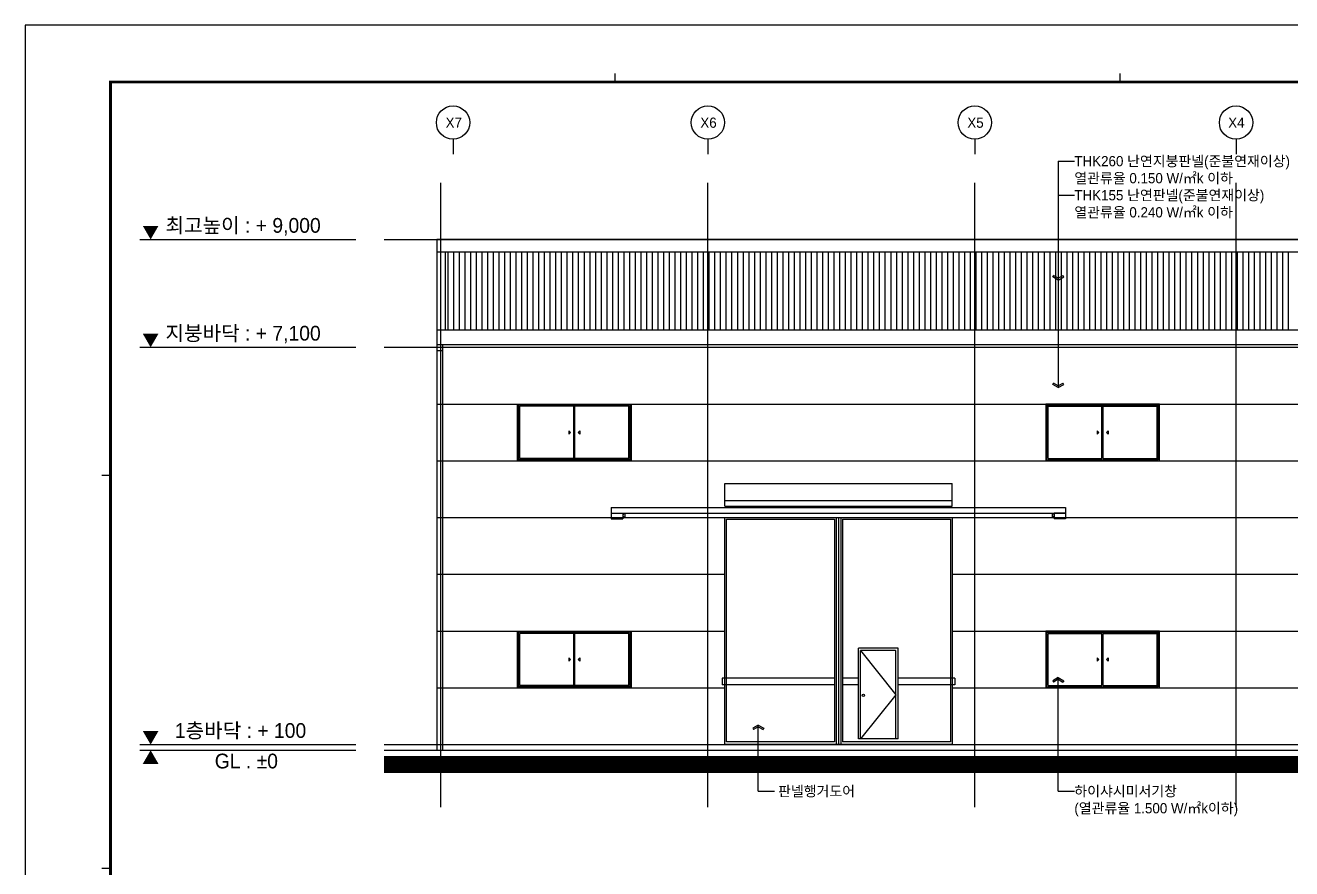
# Model space of a CAD drawing. Header units: millimetres. Extents: x 1296959 to 4552731, y -1798654 to -1542890.
# Drawn here: x 4468631 to 4490929, y -1557750 to -1542890 of the extents above; entities that cross this region are included whole.
import ezdxf
from ezdxf.enums import TextEntityAlignment as Align

# ---------------------------------------------------------------- set-up
doc = ezdxf.new("R2010")
doc.units = ezdxf.units.MM
doc.header["$LTSCALE"] = 100
doc.linetypes.add('CEN', pattern=[62, 60, -1, 0, -1])
for name, color, linetype in [('253', 253, 'Continuous'), ('3', 3, 'Continuous'), ('7TXT', 7, 'Continuous'), ('CEN', 1, 'CEN'), ('COL', 2, 'Continuous'), ('DOOR', 4, 'Continuous'), ('FIN', 5, 'Continuous'), ('LED', 7, 'Continuous'), ('TXT', 3, 'Continuous'), ('WAL', 3, 'Continuous'), ('WIN', 4, 'Continuous')]:
    doc.layers.add(name, color=color, linetype=linetype)
doc.styles.add('돋움', font='gulim.ttc')
doc.styles.add('돋음', font='gulim.ttc')

# ---------------------------------------------------------------- blocks, each defined once
blk = doc.blocks.new('arrow1')
for p, q in [((0, 0), (0.29, 0.5)), ((0, 0), (0.29, -0.5)), ((0.16, 0), (0.41, 0.43)), ((0.16, 0), (0.41, -0.43)), ((0.29, 0.5), (0.41, 0.43)), ((0.29, -0.5), (0.41, -0.43))]:
    blk.add_line(p, q)

msp = doc.modelspace()

# ---------------------------------------------------------------- linework, layer by layer
at = {"color": 5}
for p, q in [((4468630.99, -1542889.74), (4468630.99, -1572589.74)), ((4510680.99, -1542889.74), (4468630.99, -1542889.74))]:
    msp.add_line(p, q, dxfattribs=at)
for p, q in [((4479018.99, -1543889.74), (4479018.99, -1543739.74)), ((4487905.99, -1543739.74), (4487905.99, -1543889.74)), ((4476161.73, -1544896.1), (4476161.73, -1545162.88)), ((4480649.23, -1544896.1), (4480649.23, -1545162.88)), ((4485349.23, -1544896.1), (4485349.23, -1545162.88)), ((4489949.23, -1544896.1), (4489949.23, -1545162.88)), ((4476874.23, -1548263.44), (4476874.23, -1546885.67)), ((4477874.23, -1548263.44), (4477874.23, -1546885.67)), ((4478874.23, -1548263.44), (4478874.23, -1546885.67)), ((4479874.23, -1548263.44), (4479874.23, -1546885.67)), ((4480874.23, -1548263.44), (4480874.23, -1546885.67)), ((4481874.23, -1548263.44), (4481874.23, -1546885.67)), ((4482874.23, -1548263.44), (4482874.23, -1546885.67)), ((4483874.23, -1548263.44), (4483874.23, -1546885.67)), ((4484874.23, -1548263.44), (4484874.23, -1546885.67)), ((4485874.23, -1548263.44), (4485874.23, -1546885.67)), ((4486874.23, -1548263.44), (4486874.23, -1546885.67)), ((4487874.23, -1548263.44), (4487874.23, -1546885.67)), ((4488874.23, -1548263.44), (4488874.23, -1546885.67)), ((4489874.23, -1548263.44), (4489874.23, -1546885.67)), ((4490874.23, -1548263.44), (4490874.23, -1546885.67)), ((4475874.23, -1548517.85), (4475874.23, -1555662.88)), ((4475874.23, -1548562.88), (4504024.23, -1548562.88)), ((4475874.23, -1548617.85), (4475974.23, -1548617.85)), ((4475974.23, -1548517.85), (4475974.23, -1555662.88)), ((4475874.23, -1549562.88), (4504024.23, -1549562.88)), ((4475874.23, -1550562.88), (4504024.23, -1550562.88)), ((4469980.99, -1550814.74), (4470130.99, -1550814.74)), ((4480949.23, -1551362.88), (4480949.23, -1550962.88)), ((4480949.23, -1550962.88), (4484949.23, -1550962.88)), ((4484949.23, -1551362.88), (4484949.23, -1550962.88)), ((4480949.23, -1551262.88), (4484949.23, -1551262.88)), ((4480949.23, -1551362.88), (4484949.23, -1551362.88)), ((4475874.23, -1551562.88), (4504024.23, -1551562.88)), ((4475874.23, -1552562.88), (4480949.23, -1552562.88)), ((4484949.23, -1552562.88), (4494849.23, -1552562.88)), ((4475874.23, -1553562.88), (4480949.23, -1553562.88)), ((4484949.23, -1553562.88), (4494849.23, -1553562.88)), ((4475874.23, -1554562.88), (4480949.23, -1554562.88)), ((4484949.23, -1554562.88), (4494849.23, -1554562.88)), ((4475874.23, -1555562.88), (4504024.23, -1555562.88)), ((4469980.99, -1557739.74), (4470130.99, -1557739.74))]:
    msp.add_line(p, q)
at = {"color": 3, "const_width": 50}
msp.add_lwpolyline([(4509180.99, -1571589.74), (4470130.99, -1571589.74), (4470130.99, -1543889.74), (4509180.99, -1543889.74)], close=True, dxfattribs=at)
for centre in [(4476161.73, -1544602.58), (4480649.23, -1544602.58), (4485349.23, -1544602.58), (4489949.23, -1544602.58)]:
    msp.add_circle(centre, 293.52)
at = {"layer": '253', "const_width": 300}
msp.add_lwpolyline([(4474949.23, -1555912.88), (4504949.23, -1555912.88)], dxfattribs=at)
at = {"layer": '3', "color": 3}
msp.add_lwpolyline([(4480949.23, -1551562.88), (4484949.23, -1551562.88), (4484949.23, -1555562.88), (4480949.23, -1555562.88)], close=True, dxfattribs=at)
at = {"layer": '7TXT', "linetype": 'Continuous'}
for points in [[(4470837.51, -1546662.88, 0, 276.8, 0), (4470837.51, -1546422.88, 276.8, 276.8, 0)], [(4470837.51, -1548562.88, 0, 276.8, 0), (4470837.51, -1548322.88, 276.8, 276.8, 0)], [(4470837.51, -1555562.88, 0, 276.8, 0), (4470837.51, -1555322.88, 276.8, 276.8, 0)], [(4470837.51, -1555662.88, 0, 276.8, 0), (4470837.51, -1555902.88, 276.8, 276.8, 0)]]:
    msp.add_lwpolyline(points, format="xyseb", dxfattribs=at)
at = {"layer": 'CEN', "linetype": 'ByBlock', "ltscale": 1000}
for p, q in [((4475949.23, -1556662.88), (4475949.23, -1545662.88)), ((4480649.23, -1556662.88), (4480649.23, -1545662.88)), ((4485349.23, -1556662.88), (4485349.23, -1545662.88)), ((4489949.23, -1556662.88), (4489949.23, -1545662.88)), ((4474949.23, -1546662.88), (4504949.23, -1546662.88)), ((4474949.23, -1548562.88), (4504949.23, -1548562.88)), ((4474949.23, -1555562.88), (4504949.23, -1555562.88)), ((4474949.23, -1555662.88), (4504949.23, -1555662.88))]:
    msp.add_line(p, q, dxfattribs=at)
at = {"layer": 'CEN'}
for p, q in [((4470649.23, -1546662.88), (4474449.23, -1546662.88)), ((4470649.23, -1548562.88), (4474449.23, -1548562.88)), ((4470649.23, -1555562.88), (4474449.23, -1555562.88)), ((4470649.23, -1555662.88), (4474449.23, -1555662.88))]:
    msp.add_line(p, q, dxfattribs=at)
at = {"layer": 'COL'}
msp.add_line((4474949.23, -1555662.88), (4504949.23, -1555662.88), dxfattribs=at)
at = {"layer": 'DOOR'}
for p, q in [((4478949.23, -1551382.88), (4486949.23, -1551382.88)), ((4478949.23, -1551382.88), (4478949.23, -1551582.88)), ((4478949.23, -1551482.88), (4486949.23, -1551482.88)), ((4478949.23, -1551482.88), (4479149.23, -1551482.88)), ((4479149.23, -1551482.88), (4479149.23, -1551582.88)), ((4479149.23, -1551502.88), (4479169.23, -1551502.88)), ((4479169.23, -1551492.88), (4479189.23, -1551492.88)), ((4479169.23, -1551502.88), (4479169.23, -1551492.88)), ((4479189.23, -1551492.88), (4479189.23, -1551552.88)), ((4486709.23, -1551492.88), (4486709.23, -1551552.88)), ((4486729.23, -1551492.88), (4486709.23, -1551492.88)), ((4486729.23, -1551502.88), (4486729.23, -1551492.88)), ((4486749.23, -1551502.88), (4486729.23, -1551502.88)), ((4486749.23, -1551482.88), (4486749.23, -1551582.88)), ((4486949.23, -1551482.88), (4486749.23, -1551482.88)), ((4486949.23, -1551382.88), (4486949.23, -1551582.88)), ((4478949.23, -1551582.88), (4479149.23, -1551582.88)), ((4479149.23, -1551542.88), (4479169.23, -1551542.88)), ((4479169.23, -1551542.88), (4479169.23, -1551552.88)), ((4479169.23, -1551552.88), (4479189.23, -1551552.88)), ((4480979.23, -1551592.88), (4482879.23, -1551592.88)), ((4480979.23, -1555512.88), (4480979.23, -1551592.88)), ((4482879.23, -1551592.88), (4482879.23, -1555512.88)), ((4482909.23, -1551562.88), (4482909.23, -1555562.88)), ((4482949.23, -1551562.88), (4482949.23, -1555562.88)), ((4482989.23, -1551562.88), (4482989.23, -1555562.88)), ((4483019.23, -1551592.88), (4483019.23, -1555512.88)), ((4483019.23, -1551592.88), (4484919.23, -1551592.88)), ((4484919.23, -1551592.88), (4484919.23, -1555512.88)), ((4486729.23, -1551552.88), (4486709.23, -1551552.88)), ((4486749.23, -1551542.88), (4486729.23, -1551542.88)), ((4486729.23, -1551542.88), (4486729.23, -1551552.88)), ((4486949.23, -1551582.88), (4486749.23, -1551582.88)), ((4483999.23, -1553862.88), (4483299.23, -1553862.88)), ((4483299.23, -1555462.88), (4483299.23, -1553862.88)), ((4483949.23, -1553902.88), (4483339.23, -1553902.88)), ((4483339.23, -1553902.88), (4483959.23, -1554687.88)), ((4483339.23, -1555462.88), (4483339.23, -1553902.88)), ((4483959.23, -1555462.88), (4483959.23, -1553912.88)), ((4483999.23, -1555462.88), (4483999.23, -1553862.88)), ((4480899.23, -1554392.88), (4480899.23, -1554512.88)), ((4482879.23, -1554392.88), (4480899.23, -1554392.88)), ((4483299.23, -1554392.88), (4483019.23, -1554392.88)), ((4484999.23, -1554392.88), (4483999.23, -1554392.88)), ((4484999.23, -1554392.88), (4484999.23, -1554512.88)), ((4482879.23, -1554512.88), (4480899.23, -1554512.88)), ((4483299.23, -1554512.88), (4483019.23, -1554512.88)), ((4484999.23, -1554512.88), (4483999.23, -1554512.88)), ((4483959.23, -1554687.88), (4483339.23, -1555462.88)), ((4482879.23, -1555512.88), (4480979.23, -1555512.88)), ((4484919.23, -1555512.88), (4483019.23, -1555512.88)), ((4483999.23, -1555462.88), (4483299.23, -1555462.88))]:
    msp.add_line(p, q, dxfattribs=at)
msp.add_circle((4483388.31, -1554696.31), 20, dxfattribs=at)
msp.add_arc((4483949.23, -1553912.88), 10, 0, 90, dxfattribs=at)
at = {"layer": 'FIN'}
for p, q in [((4476074.23, -1548263.44), (4476074.23, -1546885.67)), ((4476174.23, -1548263.44), (4476174.23, -1546885.67)), ((4476274.23, -1548263.44), (4476274.23, -1546885.67)), ((4476374.23, -1548263.44), (4476374.23, -1546885.67)), ((4476474.23, -1548263.44), (4476474.23, -1546885.67)), ((4476574.23, -1548263.44), (4476574.23, -1546885.67)), ((4476674.23, -1548263.44), (4476674.23, -1546885.67)), ((4476774.23, -1548263.44), (4476774.23, -1546885.67)), ((4476974.23, -1548263.44), (4476974.23, -1546885.67)), ((4477074.23, -1548263.44), (4477074.23, -1546885.67)), ((4477174.23, -1548263.44), (4477174.23, -1546885.67)), ((4477274.23, -1548263.44), (4477274.23, -1546885.67)), ((4477374.23, -1548263.44), (4477374.23, -1546885.67)), ((4477474.23, -1548263.44), (4477474.23, -1546885.67)), ((4477574.23, -1548263.44), (4477574.23, -1546885.67)), ((4477674.23, -1548263.44), (4477674.23, -1546885.67)), ((4477774.23, -1548263.44), (4477774.23, -1546885.67)), ((4477974.23, -1548263.44), (4477974.23, -1546885.67)), ((4478074.23, -1548263.44), (4478074.23, -1546885.67)), ((4478174.23, -1548263.44), (4478174.23, -1546885.67)), ((4478274.23, -1548263.44), (4478274.23, -1546885.67)), ((4478374.23, -1548263.44), (4478374.23, -1546885.67)), ((4478474.23, -1548263.44), (4478474.23, -1546885.67)), ((4478574.23, -1548263.44), (4478574.23, -1546885.67)), ((4478674.23, -1548263.44), (4478674.23, -1546885.67)), ((4478774.23, -1548263.44), (4478774.23, -1546885.67)), ((4478974.23, -1548263.44), (4478974.23, -1546885.67)), ((4479074.23, -1548263.44), (4479074.23, -1546885.67)), ((4479174.23, -1548263.44), (4479174.23, -1546885.67)), ((4479274.23, -1548263.44), (4479274.23, -1546885.67)), ((4479374.23, -1548263.44), (4479374.23, -1546885.67)), ((4479474.23, -1548263.44), (4479474.23, -1546885.67)), ((4479574.23, -1548263.44), (4479574.23, -1546885.67)), ((4479674.23, -1548263.44), (4479674.23, -1546885.67)), ((4479774.23, -1548263.44), (4479774.23, -1546885.67)), ((4479974.23, -1548263.44), (4479974.23, -1546885.67)), ((4480074.23, -1548263.44), (4480074.23, -1546885.67)), ((4480174.23, -1548263.44), (4480174.23, -1546885.67)), ((4480274.23, -1548263.44), (4480274.23, -1546885.67)), ((4480374.23, -1548263.44), (4480374.23, -1546885.67)), ((4480474.23, -1548263.44), (4480474.23, -1546885.67)), ((4480574.23, -1548263.44), (4480574.23, -1546885.67)), ((4480674.23, -1548263.44), (4480674.23, -1546885.67)), ((4480774.23, -1548263.44), (4480774.23, -1546885.67)), ((4480974.23, -1548263.44), (4480974.23, -1546885.67)), ((4481074.23, -1548263.44), (4481074.23, -1546885.67)), ((4481174.23, -1548263.44), (4481174.23, -1546885.67)), ((4481274.23, -1548263.44), (4481274.23, -1546885.67)), ((4481374.23, -1548263.44), (4481374.23, -1546885.67)), ((4481474.23, -1548263.44), (4481474.23, -1546885.67)), ((4481574.23, -1548263.44), (4481574.23, -1546885.67)), ((4481674.23, -1548263.44), (4481674.23, -1546885.67)), ((4481774.23, -1548263.44), (4481774.23, -1546885.67)), ((4481974.23, -1548263.44), (4481974.23, -1546885.67)), ((4482074.23, -1548263.44), (4482074.23, -1546885.67)), ((4482174.23, -1548263.44), (4482174.23, -1546885.67)), ((4482274.23, -1548263.44), (4482274.23, -1546885.67)), ((4482374.23, -1548263.44), (4482374.23, -1546885.67)), ((4482474.23, -1548263.44), (4482474.23, -1546885.67)), ((4482574.23, -1548263.44), (4482574.23, -1546885.67)), ((4482674.23, -1548263.44), (4482674.23, -1546885.67)), ((4482774.23, -1548263.44), (4482774.23, -1546885.67)), ((4482974.23, -1548263.44), (4482974.23, -1546885.67)), ((4483074.23, -1548263.44), (4483074.23, -1546885.67)), ((4483174.23, -1548263.44), (4483174.23, -1546885.67)), ((4483274.23, -1548263.44), (4483274.23, -1546885.67)), ((4483374.23, -1548263.44), (4483374.23, -1546885.67)), ((4483474.23, -1548263.44), (4483474.23, -1546885.67)), ((4483574.23, -1548263.44), (4483574.23, -1546885.67)), ((4483674.23, -1548263.44), (4483674.23, -1546885.67)), ((4483774.23, -1548263.44), (4483774.23, -1546885.67)), ((4483974.23, -1548263.44), (4483974.23, -1546885.67)), ((4484074.23, -1548263.44), (4484074.23, -1546885.67)), ((4484174.23, -1548263.44), (4484174.23, -1546885.67)), ((4484274.23, -1548263.44), (4484274.23, -1546885.67)), ((4484374.23, -1548263.44), (4484374.23, -1546885.67)), ((4484474.23, -1548263.44), (4484474.23, -1546885.67)), ((4484574.23, -1548263.44), (4484574.23, -1546885.67)), ((4484674.23, -1548263.44), (4484674.23, -1546885.67)), ((4484774.23, -1548263.44), (4484774.23, -1546885.67)), ((4484974.23, -1548263.44), (4484974.23, -1546885.67)), ((4485074.23, -1548263.44), (4485074.23, -1546885.67)), ((4485174.23, -1548263.44), (4485174.23, -1546885.67)), ((4485274.23, -1548263.44), (4485274.23, -1546885.67)), ((4485374.23, -1548263.44), (4485374.23, -1546885.67)), ((4485474.23, -1548263.44), (4485474.23, -1546885.67)), ((4485574.23, -1548263.44), (4485574.23, -1546885.67)), ((4485674.23, -1548263.44), (4485674.23, -1546885.67)), ((4485774.23, -1548263.44), (4485774.23, -1546885.67)), ((4485974.23, -1548263.44), (4485974.23, -1546885.67)), ((4486074.23, -1548263.44), (4486074.23, -1546885.67)), ((4486174.23, -1548263.44), (4486174.23, -1546885.67)), ((4486274.23, -1548263.44), (4486274.23, -1546885.67)), ((4486374.23, -1548263.44), (4486374.23, -1546885.67)), ((4486474.23, -1548263.44), (4486474.23, -1546885.67)), ((4486574.23, -1548263.44), (4486574.23, -1546885.67)), ((4486674.23, -1548263.44), (4486674.23, -1546885.67)), ((4486774.23, -1548263.44), (4486774.23, -1546885.67)), ((4486974.23, -1548263.44), (4486974.23, -1546885.67)), ((4487074.23, -1548263.44), (4487074.23, -1546885.67)), ((4487174.23, -1548263.44), (4487174.23, -1546885.67)), ((4487274.23, -1548263.44), (4487274.23, -1546885.67)), ((4487374.23, -1548263.44), (4487374.23, -1546885.67)), ((4487474.23, -1548263.44), (4487474.23, -1546885.67)), ((4487574.23, -1548263.44), (4487574.23, -1546885.67)), ((4487674.23, -1548263.44), (4487674.23, -1546885.67)), ((4487774.23, -1548263.44), (4487774.23, -1546885.67)), ((4487974.23, -1548263.44), (4487974.23, -1546885.67)), ((4488074.23, -1548263.44), (4488074.23, -1546885.67)), ((4488174.23, -1548263.44), (4488174.23, -1546885.67)), ((4488274.23, -1548263.44), (4488274.23, -1546885.67)), ((4488374.23, -1548263.44), (4488374.23, -1546885.67)), ((4488474.23, -1548263.44), (4488474.23, -1546885.67)), ((4488574.23, -1548263.44), (4488574.23, -1546885.67)), ((4488674.23, -1548263.44), (4488674.23, -1546885.67)), ((4488774.23, -1548263.44), (4488774.23, -1546885.67)), ((4488974.23, -1548263.44), (4488974.23, -1546885.67)), ((4489074.23, -1548263.44), (4489074.23, -1546885.67)), ((4489174.23, -1548263.44), (4489174.23, -1546885.67)), ((4489274.23, -1548263.44), (4489274.23, -1546885.67)), ((4489374.23, -1548263.44), (4489374.23, -1546885.67)), ((4489474.23, -1548263.44), (4489474.23, -1546885.67)), ((4489574.23, -1548263.44), (4489574.23, -1546885.67)), ((4489674.23, -1548263.44), (4489674.23, -1546885.67)), ((4489774.23, -1548263.44), (4489774.23, -1546885.67)), ((4489974.23, -1548263.44), (4489974.23, -1546885.67)), ((4490074.23, -1548263.44), (4490074.23, -1546885.67)), ((4490174.23, -1548263.44), (4490174.23, -1546885.67)), ((4490274.23, -1548263.44), (4490274.23, -1546885.67)), ((4490374.23, -1548263.44), (4490374.23, -1546885.67)), ((4490474.23, -1548263.44), (4490474.23, -1546885.67)), ((4490574.23, -1548263.44), (4490574.23, -1546885.67)), ((4490674.23, -1548263.44), (4490674.23, -1546885.67)), ((4490774.23, -1548263.44), (4490774.23, -1546885.67))]:
    msp.add_line(p, q, dxfattribs=at)
at = {"layer": 'LED'}
for points in [[(4486819.55, -1545283.61), (4486819.55, -1549271.31)], [(4486819.55, -1545283.61), (4487102.49, -1545283.61)], [(4486819.55, -1545883.61), (4487102.49, -1545883.61)], [(4486819.55, -1556384.26), (4486819.55, -1554382.03)], [(4481537.75, -1556384.26), (4481537.75, -1555217.87)], [(4481537.75, -1556384.26), (4481820.69, -1556384.26)], [(4486819.55, -1556384.26), (4487102.49, -1556384.26)]]:
    msp.add_lwpolyline(points, dxfattribs=at)
at = {"layer": 'WAL'}
for p, q in [((4475874.23, -1546662.88), (4475874.23, -1555662.88)), ((4504024.23, -1546662.88), (4475874.23, -1546662.88)), ((4504024.23, -1546885.67), (4475874.23, -1546885.67)), ((4476024.23, -1546885.67), (4476024.23, -1548263.44)), ((4504024.23, -1548263.44), (4475874.23, -1548263.44)), ((4504024.23, -1548517.85), (4475874.23, -1548517.85))]:
    msp.add_line(p, q, dxfattribs=at)
at = {"layer": 'WIN'}
for p, q in [((4479279.23, -1549582.88), (4477319.23, -1549582.88)), ((4477319.23, -1550542.88), (4477319.23, -1549582.88)), ((4477339.23, -1550522.88), (4477339.23, -1549602.88)), ((4478289.23, -1549602.88), (4477339.23, -1549602.88)), ((4478289.23, -1550522.88), (4478289.23, -1549602.88)), ((4478309.23, -1550542.88), (4478309.23, -1549582.88)), ((4479259.23, -1549602.88), (4478309.23, -1549602.88)), ((4479259.23, -1550522.88), (4479259.23, -1549602.88)), ((4479279.23, -1550542.88), (4479279.23, -1549582.88)), ((4486619.23, -1549582.88), (4488579.23, -1549582.88)), ((4486619.23, -1550542.88), (4486619.23, -1549582.88)), ((4486639.23, -1549602.88), (4487589.23, -1549602.88)), ((4486639.23, -1550522.88), (4486639.23, -1549602.88)), ((4487589.23, -1550542.88), (4487589.23, -1549582.88)), ((4487609.23, -1550522.88), (4487609.23, -1549602.88)), ((4487609.23, -1549602.88), (4488559.23, -1549602.88)), ((4488559.23, -1550522.88), (4488559.23, -1549602.88)), ((4488579.23, -1550542.88), (4488579.23, -1549582.88)), ((4478201.54, -1550034.6), (4478201.54, -1550091.17)), ((4478229.82, -1550062.88), (4478201.54, -1550034.6)), ((4478229.82, -1550062.88), (4478201.54, -1550091.17)), ((4478366.57, -1550062.88), (4478394.85, -1550034.6)), ((4478366.57, -1550062.88), (4478394.85, -1550091.17)), ((4478394.85, -1550034.6), (4478394.85, -1550091.17)), ((4487503.62, -1550034.6), (4487503.62, -1550091.17)), ((4487531.9, -1550062.88), (4487503.62, -1550034.6)), ((4487531.9, -1550062.88), (4487503.62, -1550091.17)), ((4487668.64, -1550062.88), (4487696.93, -1550034.6)), ((4487668.64, -1550062.88), (4487696.93, -1550091.17)), ((4487696.93, -1550034.6), (4487696.93, -1550091.17)), ((4479279.23, -1550542.88), (4477319.23, -1550542.88)), ((4478289.23, -1550522.88), (4477339.23, -1550522.88)), ((4479259.23, -1550522.88), (4478309.23, -1550522.88)), ((4486619.23, -1550542.88), (4488579.23, -1550542.88)), ((4486639.23, -1550522.88), (4487589.23, -1550522.88)), ((4487609.23, -1550522.88), (4488559.23, -1550522.88)), ((4479279.23, -1553582.88), (4477319.23, -1553582.88)), ((4477319.23, -1554542.88), (4477319.23, -1553582.88)), ((4477339.23, -1554522.88), (4477339.23, -1553602.88)), ((4478289.23, -1553602.88), (4477339.23, -1553602.88)), ((4478289.23, -1554522.88), (4478289.23, -1553602.88)), ((4478309.23, -1554542.88), (4478309.23, -1553582.88)), ((4479259.23, -1553602.88), (4478309.23, -1553602.88)), ((4479259.23, -1554522.88), (4479259.23, -1553602.88)), ((4479279.23, -1554542.88), (4479279.23, -1553582.88)), ((4486619.23, -1553582.88), (4488579.23, -1553582.88)), ((4486619.23, -1554542.88), (4486619.23, -1553582.88)), ((4486639.23, -1553602.88), (4487589.23, -1553602.88)), ((4486639.23, -1554522.88), (4486639.23, -1553602.88)), ((4487589.23, -1554542.88), (4487589.23, -1553582.88)), ((4487609.23, -1554522.88), (4487609.23, -1553602.88)), ((4487609.23, -1553602.88), (4488559.23, -1553602.88)), ((4488559.23, -1554522.88), (4488559.23, -1553602.88)), ((4488579.23, -1554542.88), (4488579.23, -1553582.88)), ((4478201.54, -1554034.6), (4478201.54, -1554091.17)), ((4478229.82, -1554062.88), (4478201.54, -1554034.6)), ((4478229.82, -1554062.88), (4478201.54, -1554091.17)), ((4478366.57, -1554062.88), (4478394.85, -1554034.6)), ((4478366.57, -1554062.88), (4478394.85, -1554091.17)), ((4478394.85, -1554034.6), (4478394.85, -1554091.17)), ((4487503.62, -1554034.6), (4487503.62, -1554091.17)), ((4487531.9, -1554062.88), (4487503.62, -1554034.6)), ((4487531.9, -1554062.88), (4487503.62, -1554091.17)), ((4487668.64, -1554062.88), (4487696.93, -1554034.6)), ((4487668.64, -1554062.88), (4487696.93, -1554091.17)), ((4487696.93, -1554034.6), (4487696.93, -1554091.17)), ((4479279.23, -1554542.88), (4477319.23, -1554542.88)), ((4478289.23, -1554522.88), (4477339.23, -1554522.88)), ((4479259.23, -1554522.88), (4478309.23, -1554522.88)), ((4486619.23, -1554542.88), (4488579.23, -1554542.88)), ((4486639.23, -1554522.88), (4487589.23, -1554522.88)), ((4487609.23, -1554522.88), (4488559.23, -1554522.88))]:
    msp.add_line(p, q, dxfattribs=at)
at = {"layer": 'WIN', "color": 3}
for points in [[(4477299.23, -1549562.88), (4479299.23, -1549562.88), (4479299.23, -1550562.88), (4477299.23, -1550562.88)], [(4488599.23, -1549562.88), (4486599.23, -1549562.88), (4486599.23, -1550562.88), (4488599.23, -1550562.88)], [(4477299.23, -1553562.88), (4479299.23, -1553562.88), (4479299.23, -1554562.88), (4477299.23, -1554562.88)], [(4488599.23, -1553562.88), (4486599.23, -1553562.88), (4486599.23, -1554562.88), (4488599.23, -1554562.88)]]:
    msp.add_lwpolyline(points, close=True, dxfattribs=at)

# ---------------------------------------------------------------- block references
at = {"layer": 'LED', "yscale": 191.9999999999999, "zscale": 191.9999999999999}
for p, xscale, rotation in [((4486819.55, -1547377.49), 191.9999999999999, 90), ((4486819.55, -1549271.31), 191.9999999999999, 90), ((4486819.55, -1554382.03), -191.9999999999999, 89.99999999999996), ((4481537.75, -1555217.87), -191.9999999999999, 89.99999999999996)]:
    msp.add_blockref('arrow1', p, dxfattribs=dict(at, xscale=xscale, rotation=rotation))

# ---------------------------------------------------------------- texts
at = {"layer": 'TXT'}
for s, style, p in [('X7', '돋움', (4476031.35, -1544605.48)), ('X6', '돋움', (4480516.7, -1544605.48)), ('X5', '돋움', (4485218.13, -1544605.48)), ('X4', '돋움', (4489811.9, -1544605.48)), ('THK260 난연지붕판넬(준불연재이상)', '돋음', (4487102.49, -1545283.12)), ('열관류율 0.150 W/㎡k 이하', '돋음', (4487102.49, -1545583.12)), ('THK155 난연판넬(준불연재이상)', '돋음', (4487102.49, -1545883.12)), ('열관류율 0.240 W/㎡k 이하', '돋음', (4487102.49, -1546184.34)), (' 판넬행거도어', '돋음', (4481820.69, -1556384.26)), ('하이샤시미서기창', '돋음', (4487102.49, -1556384.26)), ('(열관류율 1.500 W/㎡k이하)', '돋음', (4487102.49, -1556684.26))]:
    msp.add_text(s, height=180, dxfattribs=dict(at, style=style)).set_placement(p, align=Align.MIDDLE_LEFT)
at = {"layer": 'TXT', "style": '돋움'}
for s, p in [('최고높이 : + 9,000', (4471099.53, -1546544.87)), ('지붕바닥 : + 7,100', (4471099.53, -1548444.87)), ('1층바닥 : + 100', (4471264.59, -1555444.87)), ('GL . %%P0', (4471966.3, -1555982.68))]:
    msp.add_text(s, height=260, dxfattribs=at).set_placement(p)

doc.saveas('drawing.dxf')
